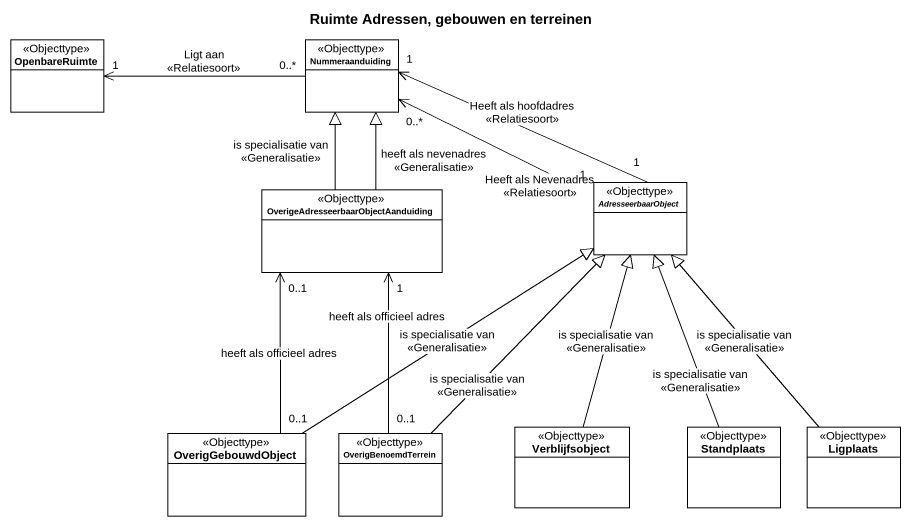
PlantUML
@startuml
title Ruimte Adressen, gebouwen en terreinen
hide circle
hide empty members
class OpenbareRuimte <<Objecttype>>
class Nummeraanduiding <<Objecttype>>
class "OverigeAdresseerbaarObjectAanduiding" as OverigeAdresseerbaarObjectAa <<Objecttype>>
abstract class AdresseerbaarObject <<Objecttype>>
class OverigGebouwdObject <<Objecttype>>
class OverigBenoemdTerrein <<Objecttype>>
class Verblijfsobject <<Objecttype>>
class Standplaats <<Objecttype>>
class Ligplaats <<Objecttype>>
Nummeraanduiding "0..*" -left-> "1" OpenbareRuimte : Ligt aan\n<<Relatiesoort>>
OverigeAdresseerbaarObjectAa -up-|> Nummeraanduiding : heeft als nevenadres\n<<Generalisatie>>
OverigeAdresseerbaarObjectAa -up-|> Nummeraanduiding : is specialisatie van\n<<Generalisatie>>
AdresseerbaarObject "1" -left-> "0..*" Nummeraanduiding : Heeft als Nevenadres\n<<Relatiesoort>>
AdresseerbaarObject "1" -left-> "1" Nummeraanduiding : Heeft als hoofdadres\n<<Relatiesoort>>
OverigGebouwdObject "0..1" -up-> "0..1" OverigeAdresseerbaarObjectAa : heeft als officieel adres
OverigGebouwdObject -up-|> AdresseerbaarObject : is specialisatie van\n<<Generalisatie>>
OverigBenoemdTerrein "0..1" -up-> "1" OverigeAdresseerbaarObjectAa : heeft als officieel adres
OverigBenoemdTerrein -up-|> AdresseerbaarObject : is specialisatie van\n<<Generalisatie>>
Verblijfsobject -up-|> AdresseerbaarObject : is specialisatie van\n<<Generalisatie>>
Standplaats -up-|> AdresseerbaarObject : is specialisatie van\n<<Generalisatie>>
Ligplaats -up-|> AdresseerbaarObject : is specialisatie van\n<<Generalisatie>>
@enduml
